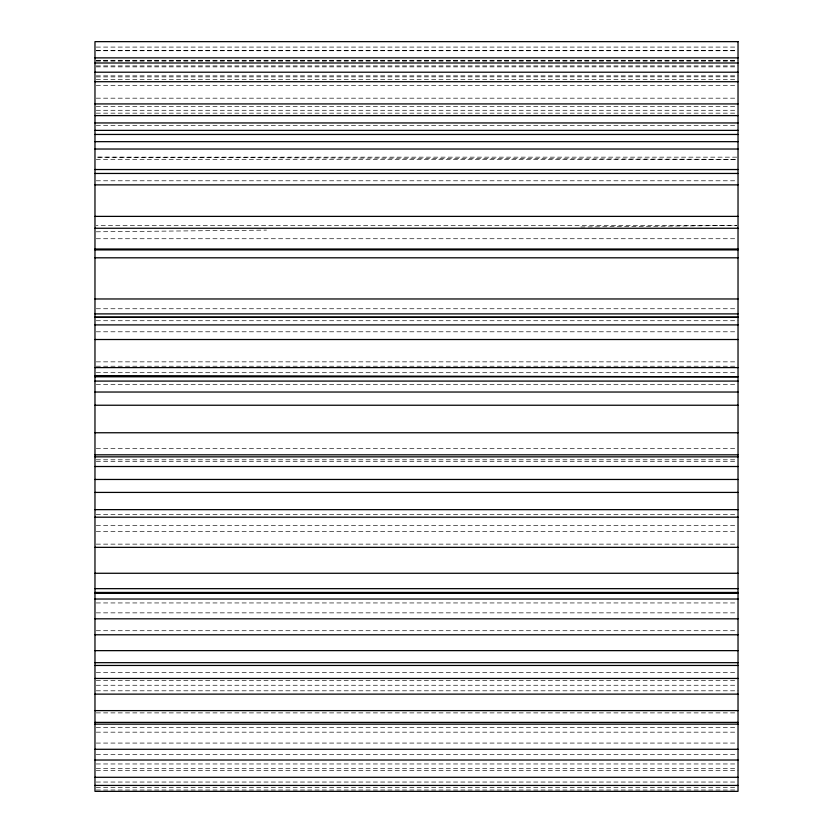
<?xml version="1.0" encoding="UTF-8"?>
<svg xmlns="http://www.w3.org/2000/svg" width="833" height="833" viewBox="0 0 833 833"><rect width="100%" height="100%" fill="white"/><g stroke="black" fill="none" stroke-linecap="round" stroke-linejoin="round"><path stroke-width="0.62" stroke-dasharray="4.17 3.12" d="M96.274 231.803L266.456 230.106M580.84 226.993L736.726 225.451L96.274 225.431M96.274 47.085L736.726 47.085M96.274 50.313L736.726 50.313M96.274 50.761L736.726 50.761M96.274 60.288L738.028 60.288M96.274 60.465L736.726 60.465M96.274 61.121L736.726 61.121M96.274 65.922L738.028 65.922M96.274 66.869L736.726 66.869M96.274 75.876L738.028 75.876M96.274 76.907L736.726 76.823M96.274 79.614L736.726 79.614M96.274 85.591L736.726 85.591M96.274 98.179L736.726 98.179M96.274 106.332L736.726 106.332M96.274 110.279L736.726 110.279M96.274 113.153L736.726 113.153M96.274 125.648L736.726 125.648M736.726 157.156L96.274 157.156L736.726 159.374L96.274 159.374M96.274 180.792L736.726 180.792M96.274 238.738L736.726 238.738M96.274 308.751L736.726 308.751M96.274 320.736L738.028 320.736M96.274 331.794L736.726 331.794M96.274 361.855L736.726 361.855M96.274 366.218L736.726 366.218M96.274 372.705L736.726 372.705M96.274 384.648L736.726 384.648M96.274 448.31L736.726 448.31M96.274 459.806L736.726 459.806M96.274 461.597L736.726 461.597M96.274 514.565L736.726 514.565M96.274 525.571L736.726 525.571M96.274 531.569L736.726 531.569M96.274 544.136L736.726 544.136M96.274 602.946L736.726 602.946M96.274 612.859L736.726 612.859M96.274 630.727L736.726 630.727M96.274 672.502L736.726 672.502M96.274 680.322L736.726 680.322M96.274 685.247L736.726 685.247M96.274 690.807L738.028 690.807M96.274 712.892L736.726 712.892M96.274 727.313L736.726 727.313M96.274 732.165L736.726 732.165M96.274 743.067L736.726 743.067M96.274 754.552L736.726 754.552M96.274 763.965L736.726 763.965M96.274 768.672L736.726 768.672M96.274 770.692L738.028 770.692M96.274 782.041L736.726 782.041M96.274 787.362L736.726 787.362M96.274 790.017L736.726 790.017"/><path stroke-width="1.25" d="M94.972 57.883L738.028 57.883M94.972 62.996L738.028 62.996M94.972 72.211L738.028 72.211M94.972 81.707L738.028 81.707M94.972 103.927L738.028 103.927M94.972 115.61L738.028 115.61M94.972 122.951L738.028 122.951M94.972 130.375L738.028 130.375M94.972 134.457L738.028 134.457M94.972 141.662L738.028 141.662M94.972 149.024L738.028 149.024M94.972 169.526L738.028 169.526M94.972 173.462L738.028 173.462M94.972 184.874L738.028 184.874M94.972 216.382L738.028 216.382M94.972 228.252L738.028 228.252M94.972 249.015L738.028 249.015M94.972 249.91L738.028 249.91M94.972 257.813L738.028 257.813M94.972 298.974L738.028 298.974M94.972 313.895L738.028 313.895M94.972 317.081L738.028 317.081M94.972 317.383L738.028 317.383M94.972 324.901L738.028 324.901M94.972 339.51L738.028 339.51M94.972 367.592L738.028 367.592M94.972 376.787L738.028 376.787L94.972 375.6M94.972 381.087L738.028 381.087M94.972 392.031L738.028 392.031M94.972 405.234L738.028 405.234M94.972 432.754L738.028 432.754M94.972 454.818L738.028 454.818M94.972 456.848L738.028 456.848M94.972 466.511L738.028 466.511M94.972 479.464L738.028 479.464M94.972 492.418L738.028 492.418M94.972 509.64L738.028 509.64M94.972 517.189L738.028 517.189M94.972 547.343L738.028 547.343M94.972 573.271L738.028 573.271M94.972 588.66L738.028 588.66M94.972 592.45L738.028 592.45M94.972 593.367L738.028 593.367M94.972 599.021L738.028 599.021M94.972 618.815L738.028 618.815M94.972 634.777L738.028 634.777M94.972 650.646L738.028 650.646M94.972 662.672L738.028 662.672M94.972 665.452L738.028 665.452M94.972 678.458L738.028 678.458M94.972 694.128L738.028 694.128M94.972 710.611L738.028 710.611M94.972 722.378L738.028 722.378M94.972 724.127L738.028 724.127M94.972 749.284L738.028 749.284M94.972 760.029L738.028 760.029M94.972 777.293L738.028 777.293M94.972 785.425L738.028 785.425M738.028 41.65L94.972 41.65L94.972 791.35L738.028 791.35L738.028 41.65"/></g></svg>
